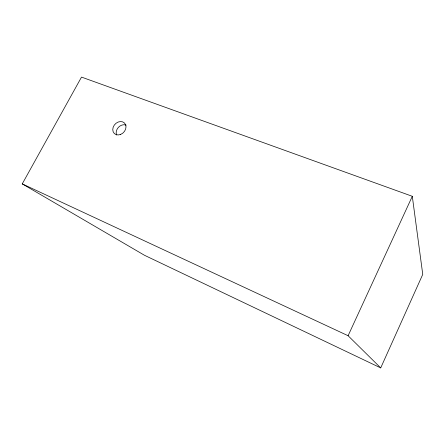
<?xml version="1.0" encoding="UTF-8"?>
<svg xmlns="http://www.w3.org/2000/svg" width="445" height="445" viewBox="0 0 445 445"><rect width="100%" height="100%" fill="white"/><g stroke="black" fill="none" stroke-linecap="round" stroke-linejoin="round"><path stroke-width="0.67" d="M380.709 367.909L422.75 274.387L412.298 196.295L81.513 77.091L22.25 183.885L144.525 255.297L380.709 367.909L348.101 335.725L22.25 183.885M348.101 335.725L412.298 196.295M116.64 135.024A7.237 5.907 -46.6 0 1 118.515 127.248A7.237 5.907 -46.6 0 1 126.191 125.14M120.55 134.468A7.315 5.952 -46.6 0 0 124.444 122.976A7.315 5.952 -46.6 0 0 113.141 127.309A7.315 5.952 -46.6 0 0 120.55 134.468"/></g></svg>
